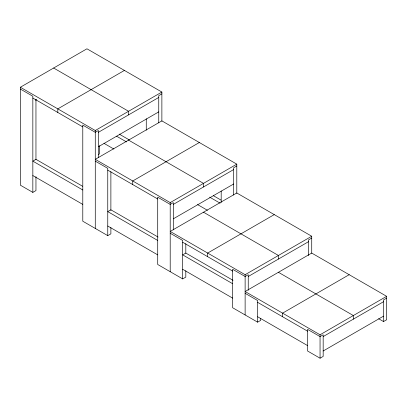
<?xml version="1.0" encoding="UTF-8"?>
<svg xmlns="http://www.w3.org/2000/svg" width="407" height="407" viewBox="0 0 407 407"><rect width="100%" height="100%" fill="white"/><g stroke="black" fill="none" stroke-linecap="round" stroke-linejoin="round"><path stroke-width="0.61" d="M35.958 176.669L35.958 190.583L32.84 192.384L20.35 185.175L20.35 87.246L86.95 48.794L161.874 92.053L161.874 121.047M35.373 100.198L36.472 99.567M124.415 70.421L57.814 108.873L57.814 112.48M20.35 87.246L95.274 130.505L161.874 92.053M161.874 93.854L158.755 95.655L158.755 122.848M98.397 132.306L158.755 97.456M98.397 146.724L158.755 111.879M98.397 154.538L99.435 153.932L99.435 145.711M199.338 142.516L132.738 180.967L132.738 184.575M98.397 157.697L98.397 130.505L95.274 132.306L82.789 125.097L82.789 221.225L107.763 235.643L110.882 233.842L110.882 227.493M236.798 164.148L161.874 120.889L95.274 159.34L170.202 202.6L236.798 164.148L236.798 193.249M236.798 165.949L233.679 167.75L233.679 195.05M173.321 204.4L233.679 169.556M173.321 218.818L233.679 183.974M274.262 214.616L207.662 253.068L207.662 256.669M173.321 229.894L173.321 202.6L170.202 204.4L157.713 197.192L157.713 264.484L182.687 278.902L185.811 277.101L185.811 270.797M311.726 236.243L236.798 192.984L170.202 231.435L245.126 274.694L311.726 236.243L311.726 253.174M311.726 238.044L308.603 239.85L308.603 255.606M248.245 276.495L308.603 241.651M248.245 290.288L248.245 274.694L245.126 276.495L232.636 269.286L232.636 307.738L257.611 322.161L260.734 320.355L260.734 318.503M349.186 274.694L282.585 313.146L282.585 316.753M386.65 296.321L311.726 253.068L245.126 291.519L320.05 334.773L386.65 296.321L386.65 319.754L383.526 321.555L378.642 318.737M386.65 298.127L383.526 299.928L383.526 321.555M323.173 336.579L383.526 301.729M323.173 350.997L383.526 316.153M320.05 358.206L323.173 356.405L323.173 334.773L320.05 336.579L307.565 329.37L307.565 350.997L320.05 358.206L320.05 334.773M53.648 68.02L128.576 111.279L128.576 114.881M119.2 134.101L129.08 139.805M128.576 140.115L203.5 183.374L203.5 186.976M116.626 136.223L126.506 141.926M213.334 195.66L221.021 200.096M209.666 197.146L220.09 203.169M20.35 89.047L32.84 96.255L32.84 192.384M32.84 98.062L82.789 126.898M103.999 143.35L113.879 149.054M197.588 204.594L207.468 210.297M203.5 212.21L278.424 255.469L278.424 259.076M95.274 161.141L107.763 168.35L107.763 235.643M107.763 170.157L157.713 198.992M278.424 272.293L353.352 315.547L353.352 319.154M170.202 233.242L182.687 240.451L182.687 278.902M182.687 242.251L232.636 271.093M82.616 186.279L35.958 159.34L32.84 161.141L82.789 189.983M158.089 237.062L110.882 209.809L107.763 211.609L157.713 240.451M233.013 280.321L185.811 253.068L182.687 254.868L232.636 283.71M245.126 293.32L257.611 300.529L257.611 322.161M257.611 302.33L307.565 331.171M32.84 175.565L82.789 204.4M107.763 226.033L157.713 254.868M182.687 269.286L232.636 298.127M257.611 316.753L307.565 345.589M245.126 274.694L245.126 314.947M221.189 191.015L221.189 202.442M185.811 243.691L185.811 253.144M170.202 202.6L170.202 271.693M146.266 118.803L146.266 130.189M110.882 171.627L110.882 210.353M95.274 130.505L95.274 228.434M35.958 99.511L35.958 159.595"/></g></svg>
